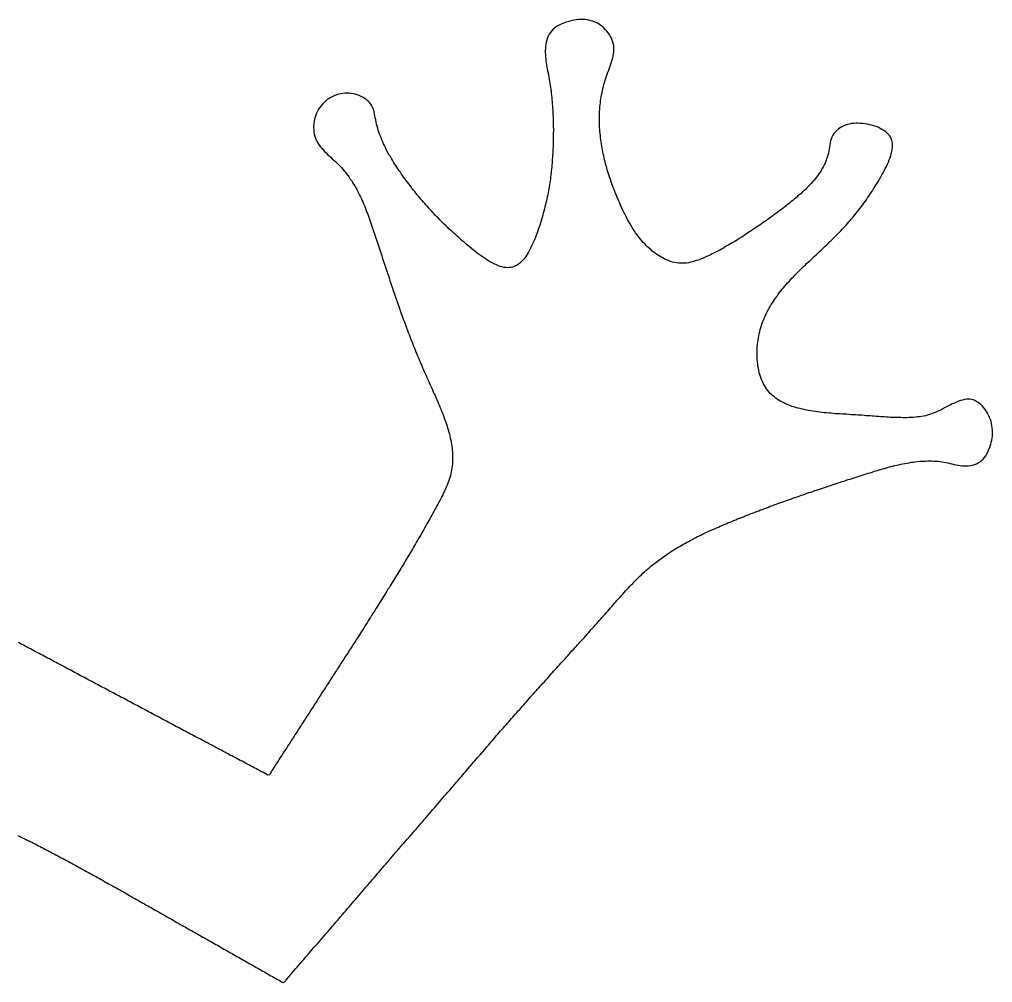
# Model space of a CAD drawing. Extents: x 63 to 788, y 423 to 1014.
# Drawn here: x 534.841 to 539.621, y 823.985 to 828.717 of the extents above; entities that cross this region are included whole.
import ezdxf

# ---------------------------------------------------------------- set-up
doc = ezdxf.new("R2010")
doc.units = 0
doc.header["$MEASUREMENT"] = 0
doc.layers.add('LAYER_1', color=7, linetype='CONTINUOUS')

msp = doc.modelspace()

# ---------------------------------------------------------------- linework, layer by layer
at = {"layer": 'LAYER_1', "color": 7}
msp.add_polyline3d([(534.833, 824.708, 0), (534.8417, 824.704, 0), (534.8503, 824.699, 0), (534.8589, 824.695, 0), (534.8675, 824.691, 0), (534.876, 824.687, 0), (534.8845, 824.683, 0), (534.8929, 824.678, 0), (534.9014, 824.674, 0), (534.9098, 824.67, 0), (534.9182, 824.666, 0), (534.9267, 824.661, 0), (534.9351, 824.657, 0), (534.9436, 824.653, 0), (534.9521, 824.648, 0), (534.9606, 824.644, 0), (534.9691, 824.639, 0), (534.9777, 824.635, 0), (534.9863, 824.63, 0), (534.9949, 824.626, 0), (535.0035, 824.621, 0), (535.0121, 824.617, 0), (535.0208, 824.612, 0), (535.0295, 824.608, 0), (535.0382, 824.603, 0), (535.047, 824.598, 0), (535.0557, 824.594, 0), (535.0645, 824.589, 0), (535.0733, 824.584, 0), (535.0821, 824.579, 0), (535.091, 824.575, 0), (535.0998, 824.57, 0), (535.1087, 824.565, 0), (535.1176, 824.56, 0), (535.1265, 824.555, 0), (535.1354, 824.55, 0), (535.1443, 824.545, 0), (535.1533, 824.54, 0), (535.1622, 824.536, 0), (535.1712, 824.531, 0), (535.1802, 824.526, 0), (535.1892, 824.521, 0), (535.1982, 824.516, 0), (535.2072, 824.511, 0), (535.2162, 824.506, 0), (535.2252, 824.501, 0), (535.2343, 824.496, 0), (535.2433, 824.491, 0), (535.2524, 824.486, 0), (535.2614, 824.48, 0), (535.2705, 824.475, 0), (535.2796, 824.47, 0), (535.2886, 824.465, 0), (535.2977, 824.46, 0), (535.3068, 824.455, 0), (535.3159, 824.45, 0), (535.325, 824.445, 0), (535.3341, 824.44, 0), (535.3432, 824.435, 0), (535.3522, 824.43, 0), (535.3604, 824.425, 0), (535.3683, 824.421, 0), (535.3763, 824.416, 0), (535.3842, 824.411, 0), (535.3922, 824.407, 0), (535.4002, 824.402, 0), (535.4081, 824.398, 0), (535.4161, 824.393, 0), (535.424, 824.389, 0), (535.432, 824.384, 0), (535.4399, 824.38, 0), (535.4479, 824.375, 0), (535.4559, 824.371, 0), (535.4638, 824.366, 0), (535.4718, 824.362, 0), (535.4797, 824.357, 0), (535.4877, 824.353, 0), (535.4956, 824.348, 0), (535.5036, 824.344, 0), (535.5116, 824.339, 0), (535.5195, 824.335, 0), (535.5275, 824.33, 0), (535.5354, 824.326, 0), (535.5434, 824.321, 0), (535.5513, 824.317, 0), (535.5593, 824.312, 0), (535.5673, 824.308, 0), (535.5752, 824.303, 0), (535.5832, 824.299, 0), (535.5911, 824.294, 0), (535.5991, 824.29, 0), (535.607, 824.285, 0), (535.615, 824.28, 0), (535.623, 824.276, 0), (535.6309, 824.271, 0), (535.6389, 824.267, 0), (535.6468, 824.262, 0), (535.6548, 824.258, 0), (535.6627, 824.253, 0), (535.6707, 824.249, 0), (535.6787, 824.244, 0), (535.6866, 824.24, 0), (535.6946, 824.235, 0), (535.7025, 824.231, 0), (535.7105, 824.226, 0), (535.7184, 824.222, 0), (535.7264, 824.217, 0), (535.7344, 824.213, 0), (535.7423, 824.208, 0), (535.7503, 824.204, 0), (535.7582, 824.199, 0), (535.7662, 824.195, 0), (535.7741, 824.19, 0), (535.7821, 824.186, 0), (535.7901, 824.181, 0), (535.798, 824.177, 0), (535.806, 824.172, 0), (535.8139, 824.168, 0), (535.8219, 824.163, 0), (535.8298, 824.159, 0), (535.8378, 824.154, 0), (535.8458, 824.149, 0), (535.8537, 824.145, 0), (535.8617, 824.14, 0), (535.8696, 824.136, 0), (535.8776, 824.131, 0), (535.8855, 824.127, 0), (535.8935, 824.122, 0), (535.9015, 824.118, 0), (535.9094, 824.113, 0), (535.9174, 824.109, 0), (535.9253, 824.104, 0), (535.9333, 824.1, 0), (535.9412, 824.095, 0), (535.9492, 824.091, 0), (535.9572, 824.086, 0), (535.9651, 824.082, 0), (535.9731, 824.077, 0), (535.981, 824.073, 0), (535.989, 824.068, 0), (535.9969, 824.064, 0), (536.0049, 824.059, 0), (536.0129, 824.055, 0), (536.0208, 824.05, 0), (536.0288, 824.046, 0), (536.0367, 824.041, 0), (536.0447, 824.037, 0), (536.0526, 824.032, 0), (536.0606, 824.028, 0), (536.0686, 824.023, 0), (536.0765, 824.018, 0), (536.0845, 824.014, 0), (536.0924, 824.009, 0), (536.1004, 824.005, 0), (536.1083, 824, 0), (536.1163, 823.996, 0), (536.1243, 823.991, 0), (536.1322, 823.987, 0), (536.1402, 823.985, 0), (536.1484, 823.994, 0), (536.1566, 824.004, 0), (536.1649, 824.013, 0), (536.1731, 824.023, 0), (536.1813, 824.033, 0), (536.1895, 824.042, 0), (536.1977, 824.052, 0), (536.206, 824.061, 0), (536.2142, 824.071, 0), (536.2224, 824.08, 0), (536.2306, 824.09, 0), (536.2388, 824.099, 0), (536.247, 824.109, 0), (536.2553, 824.118, 0), (536.2635, 824.128, 0), (536.2717, 824.138, 0), (536.2799, 824.147, 0), (536.2881, 824.157, 0), (536.2963, 824.166, 0), (536.3046, 824.176, 0), (536.3128, 824.185, 0), (536.321, 824.195, 0), (536.3292, 824.204, 0), (536.3374, 824.214, 0), (536.3457, 824.224, 0), (536.3539, 824.233, 0), (536.3621, 824.243, 0), (536.3703, 824.252, 0), (536.3785, 824.262, 0), (536.3867, 824.271, 0), (536.395, 824.281, 0), (536.4032, 824.29, 0), (536.4114, 824.3, 0), (536.4196, 824.309, 0), (536.4278, 824.319, 0), (536.436, 824.329, 0), (536.4443, 824.338, 0), (536.4525, 824.348, 0), (536.4607, 824.357, 0), (536.4689, 824.367, 0), (536.4771, 824.376, 0), (536.4854, 824.386, 0), (536.4936, 824.395, 0), (536.5018, 824.405, 0), (536.51, 824.415, 0), (536.5182, 824.424, 0), (536.5264, 824.434, 0), (536.5347, 824.443, 0), (536.5429, 824.453, 0), (536.5511, 824.462, 0), (536.5593, 824.472, 0), (536.5675, 824.481, 0), (536.5757, 824.491, 0), (536.584, 824.5, 0), (536.5922, 824.51, 0), (536.6004, 824.52, 0), (536.6086, 824.529, 0), (536.6168, 824.539, 0), (536.6251, 824.548, 0), (536.6333, 824.558, 0), (536.6415, 824.567, 0), (536.6497, 824.577, 0), (536.6579, 824.586, 0), (536.6661, 824.596, 0), (536.6744, 824.606, 0), (536.6826, 824.615, 0), (536.6908, 824.625, 0), (536.699, 824.634, 0), (536.7072, 824.644, 0), (536.7154, 824.653, 0), (536.7237, 824.663, 0), (536.7319, 824.672, 0), (536.7401, 824.682, 0), (536.7483, 824.691, 0), (536.7565, 824.701, 0), (536.7648, 824.711, 0), (536.773, 824.72, 0), (536.7812, 824.73, 0), (536.7894, 824.739, 0), (536.7976, 824.749, 0), (536.8058, 824.758, 0), (536.8141, 824.768, 0), (536.8223, 824.777, 0), (536.8305, 824.787, 0), (536.8387, 824.796, 0), (536.8469, 824.806, 0), (536.8551, 824.816, 0), (536.8634, 824.825, 0), (536.8716, 824.835, 0), (536.8798, 824.844, 0), (536.888, 824.854, 0), (536.8962, 824.863, 0), (536.9045, 824.873, 0), (536.9127, 824.882, 0), (536.9209, 824.892, 0), (536.9291, 824.902, 0), (536.9373, 824.911, 0), (536.9455, 824.921, 0), (536.953, 824.929, 0), (536.9596, 824.937, 0), (536.9662, 824.945, 0), (536.9728, 824.952, 0), (536.9794, 824.96, 0), (536.986, 824.968, 0), (536.9927, 824.975, 0), (536.9993, 824.983, 0), (537.0059, 824.991, 0), (537.0125, 824.998, 0), (537.0191, 825.006, 0), (537.0258, 825.014, 0), (537.0324, 825.021, 0), (537.039, 825.029, 0), (537.0456, 825.037, 0), (537.0522, 825.045, 0), (537.0589, 825.052, 0), (537.0655, 825.06, 0), (537.0721, 825.068, 0), (537.0787, 825.075, 0), (537.0854, 825.083, 0), (537.092, 825.091, 0), (537.0986, 825.098, 0), (537.1053, 825.106, 0), (537.1119, 825.114, 0), (537.1185, 825.121, 0), (537.1252, 825.129, 0), (537.1318, 825.137, 0), (537.1385, 825.144, 0), (537.1451, 825.152, 0), (537.1517, 825.16, 0), (537.1584, 825.167, 0), (537.165, 825.175, 0), (537.1717, 825.182, 0), (537.1783, 825.19, 0), (537.185, 825.198, 0), (537.1916, 825.205, 0), (537.1983, 825.213, 0), (537.205, 825.221, 0), (537.2116, 825.228, 0), (537.2183, 825.236, 0), (537.225, 825.244, 0), (537.2316, 825.251, 0), (537.2383, 825.259, 0), (537.245, 825.266, 0), (537.2517, 825.274, 0), (537.2583, 825.282, 0), (537.265, 825.289, 0), (537.2717, 825.297, 0), (537.2784, 825.305, 0), (537.2851, 825.312, 0), (537.2918, 825.32, 0), (537.2985, 825.327, 0), (537.3052, 825.335, 0), (537.3119, 825.343, 0), (537.3186, 825.35, 0), (537.3253, 825.358, 0), (537.332, 825.365, 0), (537.3387, 825.373, 0), (537.3455, 825.38, 0), (537.3522, 825.388, 0), (537.3589, 825.396, 0), (537.3657, 825.403, 0), (537.3724, 825.411, 0), (537.3791, 825.418, 0), (537.3859, 825.426, 0), (537.3926, 825.433, 0), (537.3994, 825.441, 0), (537.4061, 825.448, 0), (537.4129, 825.456, 0), (537.4197, 825.463, 0), (537.4264, 825.471, 0), (537.4332, 825.478, 0), (537.44, 825.486, 0), (537.4467, 825.493, 0), (537.4535, 825.501, 0), (537.4603, 825.508, 0), (537.4671, 825.516, 0), (537.4739, 825.524, 0), (537.4806, 825.531, 0), (537.4874, 825.539, 0), (537.4942, 825.546, 0), (537.501, 825.554, 0), (537.5078, 825.561, 0), (537.5146, 825.569, 0), (537.5214, 825.576, 0), (537.5282, 825.584, 0), (537.5349, 825.591, 0), (537.5417, 825.599, 0), (537.5485, 825.606, 0), (537.5553, 825.614, 0), (537.5621, 825.621, 0), (537.5689, 825.629, 0), (537.5757, 825.636, 0), (537.5825, 825.644, 0), (537.5892, 825.651, 0), (537.596, 825.659, 0), (537.6028, 825.666, 0), (537.6096, 825.674, 0), (537.6164, 825.681, 0), (537.6231, 825.689, 0), (537.6299, 825.696, 0), (537.6367, 825.704, 0), (537.6435, 825.712, 0), (537.6502, 825.719, 0), (537.657, 825.727, 0), (537.6638, 825.734, 0), (537.6705, 825.742, 0), (537.6773, 825.749, 0), (537.684, 825.757, 0), (537.6908, 825.765, 0), (537.6975, 825.772, 0), (537.7042, 825.78, 0), (537.711, 825.787, 0), (537.7177, 825.795, 0), (537.7244, 825.803, 0), (537.7311, 825.81, 0), (537.7379, 825.818, 0), (537.7446, 825.826, 0), (537.7513, 825.833, 0), (537.758, 825.841, 0), (537.7647, 825.849, 0), (537.7714, 825.856, 0), (537.7782, 825.864, 0), (537.7849, 825.872, 0), (537.7916, 825.879, 0), (537.7984, 825.887, 0), (537.8052, 825.894, 0), (537.812, 825.902, 0), (537.8189, 825.909, 0), (537.8258, 825.917, 0), (537.8327, 825.924, 0), (537.8396, 825.932, 0), (537.8466, 825.939, 0), (537.8536, 825.946, 0), (537.8606, 825.954, 0), (537.8677, 825.961, 0), (537.8749, 825.968, 0), (537.8821, 825.975, 0), (537.8894, 825.982, 0), (537.8967, 825.989, 0), (537.904, 825.996, 0), (537.9115, 826.003, 0), (537.919, 826.01, 0), (537.9265, 826.016, 0), (537.9342, 826.023, 0), (537.9419, 826.029, 0), (537.9497, 826.036, 0), (537.9575, 826.042, 0), (537.9655, 826.048, 0), (537.9735, 826.054, 0), (537.9815, 826.061, 0), (537.9896, 826.066, 0), (537.9978, 826.072, 0), (538.0061, 826.078, 0), (538.0144, 826.084, 0), (538.0228, 826.09, 0), (538.0312, 826.095, 0), (538.0397, 826.101, 0), (538.0482, 826.106, 0), (538.0568, 826.112, 0), (538.0654, 826.117, 0), (538.0741, 826.122, 0), (538.0829, 826.127, 0), (538.0916, 826.132, 0), (538.1005, 826.138, 0), (538.1093, 826.142, 0), (538.1182, 826.147, 0), (538.1272, 826.152, 0), (538.1362, 826.157, 0), (538.1452, 826.162, 0), (538.1543, 826.167, 0), (538.1634, 826.171, 0), (538.1725, 826.176, 0), (538.1817, 826.18, 0), (538.1909, 826.185, 0), (538.2001, 826.189, 0), (538.2093, 826.194, 0), (538.2186, 826.198, 0), (538.2279, 826.202, 0), (538.2372, 826.207, 0), (538.2465, 826.211, 0), (538.2559, 826.215, 0), (538.2652, 826.219, 0), (538.2746, 826.223, 0), (538.284, 826.227, 0), (538.2934, 826.231, 0), (538.3029, 826.235, 0), (538.3123, 826.239, 0), (538.3217, 826.243, 0), (538.3312, 826.247, 0), (538.3406, 826.251, 0), (538.3501, 826.255, 0), (538.3595, 826.259, 0), (538.369, 826.263, 0), (538.3784, 826.267, 0), (538.3879, 826.27, 0), (538.3973, 826.274, 0), (538.4068, 826.278, 0), (538.4162, 826.281, 0), (538.4256, 826.285, 0), (538.4351, 826.289, 0), (538.4445, 826.292, 0), (538.4539, 826.296, 0), (538.4634, 826.3, 0), (538.4728, 826.303, 0), (538.4822, 826.307, 0), (538.4917, 826.31, 0), (538.5011, 826.314, 0), (538.5105, 826.318, 0), (538.52, 826.321, 0), (538.5294, 826.325, 0), (538.5388, 826.328, 0), (538.5483, 826.332, 0), (538.5577, 826.335, 0), (538.5672, 826.338, 0), (538.5766, 826.342, 0), (538.5861, 826.345, 0), (538.5955, 826.349, 0), (538.605, 826.352, 0), (538.6145, 826.355, 0), (538.6239, 826.359, 0), (538.6334, 826.362, 0), (538.6429, 826.366, 0), (538.6524, 826.369, 0), (538.6619, 826.372, 0), (538.6714, 826.375, 0), (538.6809, 826.379, 0), (538.6904, 826.382, 0), (538.6999, 826.385, 0), (538.7094, 826.389, 0), (538.719, 826.392, 0), (538.7285, 826.395, 0), (538.738, 826.398, 0), (538.7476, 826.402, 0), (538.7572, 826.405, 0), (538.7668, 826.408, 0), (538.7764, 826.411, 0), (538.786, 826.414, 0), (538.7956, 826.418, 0), (538.8052, 826.421, 0), (538.8148, 826.424, 0), (538.8245, 826.427, 0), (538.8341, 826.43, 0), (538.8438, 826.434, 0), (538.8535, 826.437, 0), (538.8632, 826.44, 0), (538.8729, 826.443, 0), (538.8826, 826.446, 0), (538.8924, 826.449, 0), (538.9021, 826.453, 0), (538.9119, 826.456, 0), (538.9217, 826.459, 0), (538.9315, 826.462, 0), (538.9413, 826.465, 0), (538.9511, 826.468, 0), (538.961, 826.471, 0), (538.9708, 826.475, 0), (538.9807, 826.478, 0), (538.9906, 826.481, 0), (539.0005, 826.484, 0), (539.0105, 826.487, 0), (539.0204, 826.49, 0), (539.0304, 826.493, 0), (539.0403, 826.497, 0), (539.0503, 826.5, 0), (539.0603, 826.503, 0), (539.0704, 826.506, 0), (539.0804, 826.509, 0), (539.0904, 826.511, 0), (539.1005, 826.514, 0), (539.1105, 826.517, 0), (539.1206, 826.52, 0), (539.1307, 826.522, 0), (539.1407, 826.525, 0), (539.1508, 826.527, 0), (539.1609, 826.529, 0), (539.171, 826.532, 0), (539.1811, 826.534, 0), (539.1912, 826.536, 0), (539.2013, 826.537, 0), (539.2114, 826.539, 0), (539.2215, 826.541, 0), (539.2316, 826.542, 0), (539.2417, 826.543, 0), (539.2518, 826.545, 0), (539.2618, 826.546, 0), (539.2719, 826.546, 0), (539.282, 826.547, 0), (539.2921, 826.547, 0), (539.3021, 826.548, 0), (539.3122, 826.548, 0), (539.3222, 826.548, 0), (539.3323, 826.547, 0), (539.3423, 826.547, 0), (539.3523, 826.546, 0), (539.3623, 826.545, 0), (539.3723, 826.544, 0), (539.3823, 826.542, 0), (539.3922, 826.54, 0), (539.4022, 826.538, 0), (539.4121, 826.536, 0), (539.422, 826.534, 0), (539.432, 826.531, 0), (539.4419, 826.529, 0), (539.4518, 826.527, 0), (539.4618, 826.525, 0), (539.4719, 826.524, 0), (539.4819, 826.523, 0), (539.4921, 826.523, 0), (539.5023, 826.523, 0), (539.5125, 826.525, 0), (539.5226, 826.527, 0), (539.5325, 826.53, 0), (539.5421, 826.534, 0), (539.5513, 826.538, 0), (539.5599, 826.544, 0), (539.5678, 826.55, 0), (539.575, 826.557, 0), (539.5816, 826.565, 0), (539.5876, 826.573, 0), (539.593, 826.582, 0), (539.5979, 826.591, 0), (539.6022, 826.6, 0), (539.6062, 826.61, 0), (539.6096, 826.62, 0), (539.6127, 826.63, 0), (539.6153, 826.64, 0), (539.6175, 826.65, 0), (539.6191, 826.66, 0), (539.6203, 826.67, 0), (539.621, 826.68, 0), (539.6212, 826.691, 0), (539.6208, 826.701, 0), (539.6199, 826.711, 0), (539.6184, 826.721, 0), (539.6163, 826.732, 0), (539.6137, 826.742, 0), (539.6104, 826.752, 0), (539.6066, 826.762, 0), (539.6021, 826.772, 0), (539.597, 826.782, 0), (539.5913, 826.791, 0), (539.5852, 826.8, 0), (539.5785, 826.809, 0), (539.5714, 826.817, 0), (539.5638, 826.825, 0), (539.5559, 826.831, 0), (539.5476, 826.837, 0), (539.539, 826.842, 0), (539.5302, 826.846, 0), (539.5211, 826.849, 0), (539.5118, 826.851, 0), (539.5023, 826.852, 0), (539.4927, 826.851, 0), (539.483, 826.85, 0), (539.4731, 826.847, 0), (539.4633, 826.844, 0), (539.4533, 826.841, 0), (539.4434, 826.837, 0), (539.4336, 826.832, 0), (539.4237, 826.828, 0), (539.414, 826.823, 0), (539.4043, 826.818, 0), (539.3948, 826.813, 0), (539.3855, 826.808, 0), (539.3762, 826.803, 0), (539.367, 826.798, 0), (539.3579, 826.794, 0), (539.3488, 826.79, 0), (539.3396, 826.786, 0), (539.3304, 826.782, 0), (539.3211, 826.779, 0), (539.3118, 826.776, 0), (539.3022, 826.773, 0), (539.2926, 826.77, 0), (539.2828, 826.768, 0), (539.2729, 826.766, 0), (539.2629, 826.765, 0), (539.2528, 826.764, 0), (539.2427, 826.763, 0), (539.2325, 826.762, 0), (539.2222, 826.761, 0), (539.2119, 826.761, 0), (539.2016, 826.76, 0), (539.1913, 826.76, 0), (539.1811, 826.76, 0), (539.1708, 826.761, 0), (539.1605, 826.761, 0), (539.1504, 826.761, 0), (539.1402, 826.761, 0), (539.1301, 826.762, 0), (539.1201, 826.762, 0), (539.1101, 826.763, 0), (539.1001, 826.763, 0), (539.0902, 826.764, 0), (539.0803, 826.764, 0), (539.0703, 826.765, 0), (539.0604, 826.766, 0), (539.0504, 826.766, 0), (539.0405, 826.767, 0), (539.0305, 826.768, 0), (539.0204, 826.769, 0), (539.0104, 826.769, 0), (539.0003, 826.77, 0), (538.9901, 826.771, 0), (538.9798, 826.772, 0), (538.9695, 826.772, 0), (538.9591, 826.773, 0), (538.9486, 826.774, 0), (538.9381, 826.775, 0), (538.9274, 826.775, 0), (538.9166, 826.776, 0), (538.9057, 826.777, 0), (538.8948, 826.777, 0), (538.8838, 826.778, 0), (538.8727, 826.779, 0), (538.8616, 826.78, 0), (538.8505, 826.78, 0), (538.8393, 826.781, 0), (538.8281, 826.782, 0), (538.8169, 826.783, 0), (538.8057, 826.784, 0), (538.7945, 826.785, 0), (538.7834, 826.786, 0), (538.7723, 826.788, 0), (538.7612, 826.789, 0), (538.7502, 826.79, 0), (538.7393, 826.792, 0), (538.7284, 826.794, 0), (538.7176, 826.796, 0), (538.7069, 826.798, 0), (538.6964, 826.8, 0), (538.6859, 826.802, 0), (538.6756, 826.805, 0), (538.6654, 826.807, 0), (538.6553, 826.81, 0), (538.6454, 826.813, 0), (538.6357, 826.816, 0), (538.6262, 826.82, 0), (538.6168, 826.824, 0), (538.6077, 826.827, 0), (538.5987, 826.832, 0), (538.59, 826.836, 0), (538.5815, 826.84, 0), (538.5732, 826.845, 0), (538.5652, 826.85, 0), (538.5575, 826.856, 0), (538.55, 826.862, 0), (538.5428, 826.868, 0), (538.5359, 826.874, 0), (538.5293, 826.88, 0), (538.523, 826.887, 0), (538.517, 826.894, 0), (538.5114, 826.902, 0), (538.5061, 826.91, 0), (538.5011, 826.918, 0), (538.4965, 826.926, 0), (538.4922, 826.935, 0), (538.4882, 826.944, 0), (538.4846, 826.953, 0), (538.4812, 826.963, 0), (538.4782, 826.973, 0), (538.4754, 826.983, 0), (538.473, 826.993, 0), (538.4709, 827.003, 0), (538.4691, 827.013, 0), (538.4676, 827.024, 0), (538.4663, 827.034, 0), (538.4654, 827.045, 0), (538.4647, 827.056, 0), (538.4644, 827.066, 0), (538.4643, 827.077, 0), (538.4644, 827.088, 0), (538.4649, 827.099, 0), (538.4656, 827.11, 0), (538.4666, 827.121, 0), (538.4678, 827.131, 0), (538.4693, 827.142, 0), (538.471, 827.153, 0), (538.473, 827.163, 0), (538.4753, 827.173, 0), (538.4777, 827.184, 0), (538.4804, 827.194, 0), (538.4834, 827.204, 0), (538.4865, 827.214, 0), (538.4899, 827.224, 0), (538.4935, 827.233, 0), (538.4973, 827.243, 0), (538.5013, 827.252, 0), (538.5055, 827.262, 0), (538.5099, 827.271, 0), (538.5144, 827.28, 0), (538.5192, 827.289, 0), (538.5241, 827.298, 0), (538.5292, 827.307, 0), (538.5344, 827.316, 0), (538.5398, 827.324, 0), (538.5454, 827.333, 0), (538.5511, 827.342, 0), (538.5569, 827.35, 0), (538.5629, 827.358, 0), (538.569, 827.367, 0), (538.5752, 827.375, 0), (538.5815, 827.383, 0), (538.588, 827.391, 0), (538.5946, 827.399, 0), (538.6012, 827.407, 0), (538.608, 827.415, 0), (538.6148, 827.423, 0), (538.6218, 827.43, 0), (538.6288, 827.438, 0), (538.6359, 827.446, 0), (538.643, 827.453, 0), (538.6503, 827.461, 0), (538.6575, 827.468, 0), (538.6649, 827.476, 0), (538.6722, 827.483, 0), (538.6796, 827.49, 0), (538.6871, 827.498, 0), (538.6946, 827.505, 0), (538.7021, 827.512, 0), (538.7096, 827.519, 0), (538.7171, 827.526, 0), (538.7247, 827.533, 0), (538.7322, 827.54, 0), (538.7398, 827.547, 0), (538.7473, 827.554, 0), (538.7548, 827.561, 0), (538.7623, 827.568, 0), (538.7698, 827.575, 0), (538.7772, 827.582, 0), (538.7846, 827.589, 0), (538.792, 827.596, 0), (538.7993, 827.603, 0), (538.8065, 827.61, 0), (538.8137, 827.617, 0), (538.8209, 827.624, 0), (538.8279, 827.631, 0), (538.835, 827.637, 0), (538.8419, 827.644, 0), (538.8488, 827.651, 0), (538.8557, 827.658, 0), (538.8625, 827.665, 0), (538.8692, 827.672, 0), (538.8759, 827.679, 0), (538.8826, 827.686, 0), (538.8892, 827.693, 0), (538.8957, 827.7, 0), (538.9022, 827.707, 0), (538.9087, 827.715, 0), (538.9151, 827.722, 0), (538.9215, 827.729, 0), (538.9278, 827.737, 0), (538.9342, 827.744, 0), (538.9404, 827.751, 0), (538.9467, 827.759, 0), (538.9529, 827.767, 0), (538.959, 827.775, 0), (538.9652, 827.782, 0), (538.9713, 827.79, 0), (538.9774, 827.798, 0), (538.9834, 827.806, 0), (538.9895, 827.815, 0), (538.9955, 827.823, 0), (539.0014, 827.831, 0), (539.0074, 827.84, 0), (539.0133, 827.849, 0), (539.0193, 827.857, 0), (539.0252, 827.866, 0), (539.0311, 827.875, 0), (539.037, 827.885, 0), (539.0428, 827.894, 0), (539.0487, 827.903, 0), (539.0545, 827.913, 0), (539.0604, 827.923, 0), (539.0662, 827.933, 0), (539.072, 827.943, 0), (539.0778, 827.953, 0), (539.0835, 827.964, 0), (539.0892, 827.974, 0), (539.0946, 827.985, 0), (539.0999, 827.995, 0), (539.1048, 828.006, 0), (539.1095, 828.016, 0), (539.1138, 828.027, 0), (539.1177, 828.037, 0), (539.1211, 828.048, 0), (539.1241, 828.058, 0), (539.1264, 828.068, 0), (539.1282, 828.078, 0), (539.1293, 828.088, 0), (539.1297, 828.097, 0), (539.1294, 828.106, 0), (539.1282, 828.115, 0), (539.1262, 828.124, 0), (539.1233, 828.132, 0), (539.1195, 828.14, 0), (539.1147, 828.147, 0), (539.1089, 828.154, 0), (539.1023, 828.16, 0), (539.095, 828.167, 0), (539.0869, 828.172, 0), (539.0782, 828.177, 0), (539.0689, 828.182, 0), (539.0591, 828.187, 0), (539.0489, 828.191, 0), (539.0384, 828.194, 0), (539.0275, 828.197, 0), (539.0165, 828.2, 0), (539.0053, 828.202, 0), (538.9941, 828.204, 0), (538.9828, 828.205, 0), (538.9717, 828.206, 0), (538.9607, 828.207, 0), (538.9499, 828.207, 0), (538.9393, 828.206, 0), (538.929, 828.205, 0), (538.919, 828.203, 0), (538.9092, 828.201, 0), (538.8996, 828.198, 0), (538.8903, 828.194, 0), (538.8812, 828.19, 0), (538.8724, 828.185, 0), (538.8639, 828.179, 0), (538.856, 828.172, 0), (538.8487, 828.164, 0), (538.8421, 828.157, 0), (538.8365, 828.148, 0), (538.8318, 828.139, 0), (538.8282, 828.13, 0), (538.8254, 828.12, 0), (538.8232, 828.11, 0), (538.8215, 828.1, 0), (538.82, 828.09, 0), (538.8185, 828.08, 0), (538.8168, 828.07, 0), (538.8148, 828.06, 0), (538.8123, 828.05, 0), (538.8095, 828.04, 0), (538.8062, 828.03, 0), (538.8026, 828.021, 0), (538.7986, 828.011, 0), (538.7943, 828.002, 0), (538.7896, 827.993, 0), (538.7847, 827.984, 0), (538.7795, 827.975, 0), (538.7741, 827.967, 0), (538.7685, 827.958, 0), (538.7626, 827.95, 0), (538.7565, 827.942, 0), (538.7502, 827.934, 0), (538.7438, 827.926, 0), (538.7372, 827.919, 0), (538.7304, 827.911, 0), (538.7235, 827.904, 0), (538.7164, 827.896, 0), (538.7092, 827.889, 0), (538.7019, 827.882, 0), (538.6944, 827.875, 0), (538.6869, 827.868, 0), (538.6793, 827.861, 0), (538.6716, 827.855, 0), (538.6639, 827.848, 0), (538.6561, 827.841, 0), (538.6483, 827.835, 0), (538.6404, 827.828, 0), (538.6325, 827.822, 0), (538.6245, 827.815, 0), (538.6166, 827.809, 0), (538.6086, 827.803, 0), (538.6005, 827.797, 0), (538.5925, 827.79, 0), (538.5844, 827.784, 0), (538.5763, 827.778, 0), (538.5682, 827.772, 0), (538.56, 827.766, 0), (538.5519, 827.76, 0), (538.5437, 827.754, 0), (538.5355, 827.748, 0), (538.5273, 827.742, 0), (538.519, 827.736, 0), (538.5108, 827.73, 0), (538.5025, 827.725, 0), (538.4942, 827.719, 0), (538.486, 827.713, 0), (538.4777, 827.707, 0), (538.4694, 827.702, 0), (538.4611, 827.696, 0), (538.4527, 827.69, 0), (538.4444, 827.685, 0), (538.4361, 827.679, 0), (538.4277, 827.673, 0), (538.4194, 827.668, 0), (538.411, 827.662, 0), (538.4026, 827.657, 0), (538.3942, 827.651, 0), (538.3857, 827.646, 0), (538.3772, 827.641, 0), (538.3687, 827.635, 0), (538.3601, 827.63, 0), (538.3515, 827.625, 0), (538.3429, 827.62, 0), (538.3342, 827.614, 0), (538.3255, 827.609, 0), (538.3167, 827.604, 0), (538.3079, 827.599, 0), (538.299, 827.594, 0), (538.29, 827.589, 0), (538.281, 827.584, 0), (538.272, 827.579, 0), (538.2629, 827.575, 0), (538.2537, 827.57, 0), (538.2444, 827.565, 0), (538.2351, 827.561, 0), (538.2256, 827.556, 0), (538.2162, 827.552, 0), (538.2066, 827.547, 0), (538.197, 827.543, 0), (538.1873, 827.539, 0), (538.1776, 827.535, 0), (538.1678, 827.532, 0), (538.158, 827.529, 0), (538.1481, 827.526, 0), (538.1383, 827.524, 0), (538.1284, 827.522, 0), (538.1184, 827.52, 0), (538.1085, 827.519, 0), (538.0986, 827.519, 0), (538.0886, 827.519, 0), (538.0787, 827.519, 0), (538.0688, 827.521, 0), (538.059, 827.523, 0), (538.0491, 827.525, 0), (538.0394, 827.528, 0), (538.0298, 827.532, 0), (538.0202, 827.536, 0), (538.0108, 827.54, 0), (538.0015, 827.545, 0), (537.9924, 827.55, 0), (537.9835, 827.555, 0), (537.9748, 827.561, 0), (537.9663, 827.567, 0), (537.958, 827.573, 0), (537.9499, 827.579, 0), (537.9421, 827.586, 0), (537.9344, 827.593, 0), (537.927, 827.599, 0), (537.9197, 827.607, 0), (537.9126, 827.614, 0), (537.9058, 827.621, 0), (537.899, 827.629, 0), (537.8925, 827.637, 0), (537.8862, 827.645, 0), (537.88, 827.653, 0), (537.8739, 827.661, 0), (537.868, 827.669, 0), (537.8623, 827.678, 0), (537.8567, 827.686, 0), (537.8512, 827.695, 0), (537.8458, 827.704, 0), (537.8406, 827.713, 0), (537.8355, 827.722, 0), (537.8305, 827.731, 0), (537.8256, 827.74, 0), (537.8209, 827.749, 0), (537.8162, 827.758, 0), (537.8116, 827.767, 0), (537.8071, 827.777, 0), (537.8027, 827.786, 0), (537.7983, 827.796, 0), (537.794, 827.805, 0), (537.7898, 827.815, 0), (537.7856, 827.824, 0), (537.7815, 827.834, 0), (537.7775, 827.843, 0), (537.7735, 827.853, 0), (537.7696, 827.862, 0), (537.7658, 827.872, 0), (537.7621, 827.881, 0), (537.7584, 827.891, 0), (537.7548, 827.901, 0), (537.7513, 827.91, 0), (537.7478, 827.92, 0), (537.7445, 827.93, 0), (537.7412, 827.939, 0), (537.738, 827.949, 0), (537.7349, 827.959, 0), (537.7318, 827.968, 0), (537.7289, 827.978, 0), (537.7261, 827.988, 0), (537.7233, 827.998, 0), (537.7207, 828.008, 0), (537.7181, 828.017, 0), (537.7157, 828.027, 0), (537.7133, 828.037, 0), (537.7111, 828.047, 0), (537.7089, 828.057, 0), (537.7069, 828.067, 0), (537.705, 828.076, 0), (537.7032, 828.086, 0), (537.7015, 828.096, 0), (537.6999, 828.106, 0), (537.6984, 828.116, 0), (537.697, 828.126, 0), (537.6958, 828.136, 0), (537.6947, 828.146, 0), (537.6937, 828.156, 0), (537.6928, 828.166, 0), (537.6921, 828.176, 0), (537.6914, 828.186, 0), (537.691, 828.196, 0), (537.6906, 828.206, 0), (537.6904, 828.216, 0), (537.6903, 828.226, 0), (537.6904, 828.236, 0), (537.6906, 828.246, 0), (537.6909, 828.256, 0), (537.6914, 828.267, 0), (537.6921, 828.277, 0), (537.6929, 828.287, 0), (537.6939, 828.297, 0), (537.695, 828.307, 0), (537.6962, 828.317, 0), (537.6977, 828.327, 0), (537.6993, 828.337, 0), (537.701, 828.347, 0), (537.703, 828.357, 0), (537.7051, 828.367, 0), (537.7074, 828.378, 0), (537.7098, 828.388, 0), (537.7124, 828.398, 0), (537.7153, 828.408, 0), (537.7182, 828.418, 0), (537.7214, 828.428, 0), (537.7248, 828.438, 0), (537.7283, 828.448, 0), (537.732, 828.458, 0), (537.7357, 828.468, 0), (537.7394, 828.478, 0), (537.743, 828.488, 0), (537.7465, 828.498, 0), (537.7497, 828.508, 0), (537.7527, 828.518, 0), (537.7553, 828.528, 0), (537.7576, 828.538, 0), (537.7593, 828.548, 0), (537.7606, 828.557, 0), (537.7612, 828.567, 0), (537.7611, 828.577, 0), (537.7603, 828.587, 0), (537.7588, 828.596, 0), (537.7563, 828.606, 0), (537.7531, 828.616, 0), (537.7491, 828.625, 0), (537.7444, 828.634, 0), (537.739, 828.643, 0), (537.7329, 828.652, 0), (537.7263, 828.66, 0), (537.7192, 828.668, 0), (537.7116, 828.676, 0), (537.7035, 828.683, 0), (537.695, 828.689, 0), (537.6862, 828.695, 0), (537.6771, 828.7, 0), (537.6678, 828.704, 0), (537.6582, 828.708, 0), (537.6484, 828.711, 0), (537.6384, 828.714, 0), (537.6283, 828.715, 0), (537.6181, 828.716, 0), (537.6078, 828.717, 0), (537.5974, 828.717, 0), (537.587, 828.716, 0), (537.5766, 828.715, 0), (537.5661, 828.714, 0), (537.5558, 828.712, 0), (537.5454, 828.709, 0), (537.5352, 828.706, 0), (537.5251, 828.703, 0), (537.5151, 828.699, 0), (537.5053, 828.695, 0), (537.4958, 828.69, 0), (537.4866, 828.685, 0), (537.4778, 828.68, 0), (537.4695, 828.674, 0), (537.4618, 828.667, 0), (537.4548, 828.66, 0), (537.4486, 828.652, 0), (537.4431, 828.644, 0), (537.4385, 828.635, 0), (537.4346, 828.626, 0), (537.4315, 828.616, 0), (537.4289, 828.606, 0), (537.427, 828.596, 0), (537.4257, 828.585, 0), (537.4248, 828.575, 0), (537.4244, 828.565, 0), (537.4243, 828.554, 0), (537.4247, 828.544, 0), (537.4253, 828.534, 0), (537.4263, 828.524, 0), (537.4275, 828.514, 0), (537.4289, 828.504, 0), (537.4305, 828.494, 0), (537.4322, 828.484, 0), (537.434, 828.474, 0), (537.4359, 828.464, 0), (537.4379, 828.454, 0), (537.4398, 828.444, 0), (537.4417, 828.434, 0), (537.4435, 828.424, 0), (537.4452, 828.414, 0), (537.4468, 828.404, 0), (537.4483, 828.394, 0), (537.4498, 828.384, 0), (537.4512, 828.374, 0), (537.4525, 828.363, 0), (537.4537, 828.353, 0), (537.4549, 828.343, 0), (537.456, 828.333, 0), (537.457, 828.323, 0), (537.4579, 828.313, 0), (537.4587, 828.302, 0), (537.4595, 828.292, 0), (537.4603, 828.282, 0), (537.4609, 828.272, 0), (537.4615, 828.261, 0), (537.462, 828.251, 0), (537.4625, 828.241, 0), (537.4628, 828.231, 0), (537.4632, 828.221, 0), (537.4634, 828.21, 0), (537.4636, 828.2, 0), (537.4638, 828.19, 0), (537.4639, 828.18, 0), (537.4639, 828.17, 0), (537.4638, 828.159, 0), (537.4638, 828.149, 0), (537.4636, 828.139, 0), (537.4634, 828.129, 0), (537.4632, 828.119, 0), (537.4629, 828.109, 0), (537.4626, 828.099, 0), (537.4622, 828.089, 0), (537.4617, 828.079, 0), (537.4613, 828.069, 0), (537.4607, 828.059, 0), (537.4602, 828.05, 0), (537.4596, 828.04, 0), (537.4589, 828.03, 0), (537.4582, 828.02, 0), (537.4574, 828.011, 0), (537.4566, 828.001, 0), (537.4557, 827.991, 0), (537.4548, 827.982, 0), (537.4538, 827.972, 0), (537.4527, 827.962, 0), (537.4516, 827.953, 0), (537.4504, 827.943, 0), (537.4491, 827.933, 0), (537.4478, 827.924, 0), (537.4464, 827.914, 0), (537.4449, 827.904, 0), (537.4433, 827.895, 0), (537.4417, 827.885, 0), (537.4399, 827.875, 0), (537.4381, 827.865, 0), (537.4362, 827.856, 0), (537.4342, 827.846, 0), (537.4321, 827.836, 0), (537.4299, 827.826, 0), (537.4276, 827.816, 0), (537.4252, 827.806, 0), (537.4227, 827.796, 0), (537.4201, 827.786, 0), (537.4174, 827.775, 0), (537.4146, 827.765, 0), (537.4117, 827.755, 0), (537.4086, 827.744, 0), (537.4055, 827.734, 0), (537.4022, 827.723, 0), (537.3988, 827.712, 0), (537.3952, 827.701, 0), (537.3916, 827.69, 0), (537.3878, 827.679, 0), (537.3839, 827.668, 0), (537.3798, 827.657, 0), (537.3756, 827.646, 0), (537.3713, 827.635, 0), (537.3668, 827.625, 0), (537.3622, 827.614, 0), (537.3573, 827.604, 0), (537.3524, 827.593, 0), (537.3472, 827.584, 0), (537.3419, 827.574, 0), (537.3364, 827.565, 0), (537.3307, 827.556, 0), (537.3249, 827.548, 0), (537.3188, 827.54, 0), (537.3125, 827.533, 0), (537.3061, 827.526, 0), (537.2994, 827.52, 0), (537.2926, 827.514, 0), (537.2855, 827.51, 0), (537.2782, 827.506, 0), (537.2706, 827.502, 0), (537.2629, 827.5, 0), (537.2549, 827.498, 0), (537.2468, 827.498, 0), (537.2384, 827.497, 0), (537.2298, 827.498, 0), (537.2211, 827.499, 0), (537.2123, 827.501, 0), (537.2033, 827.504, 0), (537.1942, 827.507, 0), (537.185, 827.511, 0), (537.1757, 827.515, 0), (537.1663, 827.519, 0), (537.1568, 827.525, 0), (537.1473, 827.53, 0), (537.1378, 827.536, 0), (537.1282, 827.542, 0), (537.1187, 827.549, 0), (537.1091, 827.555, 0), (537.0995, 827.562, 0), (537.09, 827.569, 0), (537.0805, 827.577, 0), (537.0711, 827.584, 0), (537.0618, 827.592, 0), (537.0525, 827.6, 0), (537.0434, 827.607, 0), (537.0344, 827.615, 0), (537.0255, 827.623, 0), (537.0167, 827.63, 0), (537.0081, 827.638, 0), (536.9995, 827.645, 0), (536.9912, 827.653, 0), (536.9829, 827.66, 0), (536.9748, 827.667, 0), (536.9667, 827.675, 0), (536.9588, 827.682, 0), (536.951, 827.689, 0), (536.9433, 827.697, 0), (536.9357, 827.704, 0), (536.9282, 827.711, 0), (536.9208, 827.718, 0), (536.9136, 827.726, 0), (536.9063, 827.733, 0), (536.8992, 827.74, 0), (536.8922, 827.747, 0), (536.8853, 827.754, 0), (536.8784, 827.762, 0), (536.8716, 827.769, 0), (536.8649, 827.776, 0), (536.8583, 827.783, 0), (536.8517, 827.79, 0), (536.8452, 827.798, 0), (536.8387, 827.805, 0), (536.8323, 827.812, 0), (536.826, 827.819, 0), (536.8197, 827.827, 0), (536.8135, 827.834, 0), (536.8073, 827.841, 0), (536.8012, 827.849, 0), (536.7951, 827.856, 0), (536.789, 827.864, 0), (536.783, 827.871, 0), (536.777, 827.879, 0), (536.7711, 827.886, 0), (536.7651, 827.894, 0), (536.7592, 827.902, 0), (536.7533, 827.91, 0), (536.7475, 827.917, 0), (536.7416, 827.925, 0), (536.7358, 827.933, 0), (536.7299, 827.941, 0), (536.7241, 827.949, 0), (536.7183, 827.957, 0), (536.7126, 827.966, 0), (536.7068, 827.974, 0), (536.7011, 827.982, 0), (536.6955, 827.991, 0), (536.6899, 827.999, 0), (536.6844, 828.008, 0), (536.679, 828.016, 0), (536.6736, 828.025, 0), (536.6684, 828.034, 0), (536.6632, 828.043, 0), (536.6581, 828.051, 0), (536.6531, 828.06, 0), (536.6482, 828.069, 0), (536.6435, 828.078, 0), (536.6389, 828.088, 0), (536.6344, 828.097, 0), (536.63, 828.106, 0), (536.6258, 828.116, 0), (536.6218, 828.125, 0), (536.6179, 828.135, 0), (536.6142, 828.144, 0), (536.6106, 828.154, 0), (536.6073, 828.164, 0), (536.6041, 828.173, 0), (536.6011, 828.183, 0), (536.5983, 828.193, 0), (536.5958, 828.203, 0), (536.5934, 828.213, 0), (536.5913, 828.224, 0), (536.5893, 828.234, 0), (536.5875, 828.244, 0), (536.5855, 828.254, 0), (536.5833, 828.264, 0), (536.5805, 828.274, 0), (536.5771, 828.283, 0), (536.5728, 828.292, 0), (536.5676, 828.301, 0), (536.5613, 828.309, 0), (536.5542, 828.316, 0), (536.5463, 828.322, 0), (536.5379, 828.329, 0), (536.529, 828.334, 0), (536.5197, 828.339, 0), (536.5103, 828.343, 0), (536.5006, 828.347, 0), (536.4908, 828.35, 0), (536.4808, 828.352, 0), (536.4708, 828.354, 0), (536.4607, 828.355, 0), (536.4505, 828.355, 0), (536.4403, 828.355, 0), (536.4301, 828.354, 0), (536.4199, 828.352, 0), (536.4099, 828.35, 0), (536.3999, 828.347, 0), (536.3902, 828.343, 0), (536.3806, 828.339, 0), (536.3713, 828.334, 0), (536.3623, 828.329, 0), (536.3536, 828.323, 0), (536.3453, 828.316, 0), (536.3374, 828.309, 0), (536.33, 828.301, 0), (536.323, 828.293, 0), (536.3166, 828.285, 0), (536.3108, 828.276, 0), (536.3056, 828.267, 0), (536.301, 828.257, 0), (536.297, 828.247, 0), (536.2936, 828.237, 0), (536.2909, 828.227, 0), (536.2887, 828.216, 0), (536.2872, 828.206, 0), (536.2864, 828.195, 0), (536.2862, 828.184, 0), (536.2866, 828.174, 0), (536.2877, 828.164, 0), (536.2894, 828.154, 0), (536.2919, 828.144, 0), (536.2949, 828.134, 0), (536.2987, 828.125, 0), (536.3031, 828.116, 0), (536.308, 828.108, 0), (536.3135, 828.099, 0), (536.3195, 828.091, 0), (536.326, 828.084, 0), (536.3327, 828.076, 0), (536.3398, 828.069, 0), (536.3472, 828.062, 0), (536.3547, 828.054, 0), (536.3624, 828.047, 0), (536.3702, 828.04, 0), (536.378, 828.033, 0), (536.3857, 828.026, 0), (536.3934, 828.019, 0), (536.401, 828.012, 0), (536.4084, 828.005, 0), (536.4156, 827.997, 0), (536.4225, 827.99, 0), (536.4293, 827.982, 0), (536.4359, 827.974, 0), (536.4424, 827.966, 0), (536.4486, 827.958, 0), (536.4547, 827.95, 0), (536.4607, 827.942, 0), (536.4664, 827.933, 0), (536.472, 827.925, 0), (536.4775, 827.916, 0), (536.4828, 827.908, 0), (536.488, 827.899, 0), (536.4931, 827.89, 0), (536.498, 827.881, 0), (536.5028, 827.872, 0), (536.5074, 827.863, 0), (536.512, 827.854, 0), (536.5164, 827.845, 0), (536.5208, 827.835, 0), (536.525, 827.826, 0), (536.5291, 827.817, 0), (536.5332, 827.807, 0), (536.5371, 827.798, 0), (536.541, 827.788, 0), (536.5448, 827.779, 0), (536.5485, 827.769, 0), (536.5522, 827.76, 0), (536.5557, 827.75, 0), (536.5593, 827.74, 0), (536.5627, 827.731, 0), (536.5662, 827.721, 0), (536.5695, 827.711, 0), (536.5729, 827.702, 0), (536.5762, 827.692, 0), (536.5794, 827.682, 0), (536.5827, 827.672, 0), (536.5859, 827.663, 0), (536.5891, 827.653, 0), (536.5923, 827.643, 0), (536.5955, 827.634, 0), (536.5986, 827.624, 0), (536.6018, 827.614, 0), (536.605, 827.605, 0), (536.6081, 827.595, 0), (536.6113, 827.585, 0), (536.6144, 827.576, 0), (536.6175, 827.566, 0), (536.6207, 827.557, 0), (536.6238, 827.547, 0), (536.6269, 827.538, 0), (536.6301, 827.528, 0), (536.6332, 827.519, 0), (536.6363, 827.509, 0), (536.6394, 827.5, 0), (536.6426, 827.49, 0), (536.6457, 827.481, 0), (536.6488, 827.471, 0), (536.652, 827.462, 0), (536.6551, 827.452, 0), (536.6583, 827.443, 0), (536.6614, 827.433, 0), (536.6646, 827.424, 0), (536.6678, 827.414, 0), (536.6709, 827.405, 0), (536.6741, 827.396, 0), (536.6773, 827.386, 0), (536.6805, 827.377, 0), (536.6837, 827.367, 0), (536.687, 827.358, 0), (536.6902, 827.348, 0), (536.6935, 827.339, 0), (536.6967, 827.33, 0), (536.7, 827.32, 0), (536.7033, 827.311, 0), (536.7066, 827.301, 0), (536.71, 827.292, 0), (536.7133, 827.282, 0), (536.7167, 827.273, 0), (536.7201, 827.264, 0), (536.7235, 827.254, 0), (536.7269, 827.245, 0), (536.7304, 827.235, 0), (536.7338, 827.226, 0), (536.7373, 827.216, 0), (536.7408, 827.207, 0), (536.7444, 827.197, 0), (536.748, 827.188, 0), (536.7515, 827.179, 0), (536.7552, 827.169, 0), (536.7588, 827.16, 0), (536.7625, 827.15, 0), (536.7662, 827.141, 0), (536.7699, 827.131, 0), (536.7737, 827.121, 0), (536.7775, 827.112, 0), (536.7813, 827.102, 0), (536.7852, 827.093, 0), (536.789, 827.083, 0), (536.793, 827.074, 0), (536.7969, 827.064, 0), (536.8009, 827.054, 0), (536.8049, 827.045, 0), (536.809, 827.035, 0), (536.8131, 827.025, 0), (536.8173, 827.016, 0), (536.8214, 827.006, 0), (536.8256, 826.996, 0), (536.8299, 826.987, 0), (536.8342, 826.977, 0), (536.8386, 826.967, 0), (536.8429, 826.957, 0), (536.8473, 826.948, 0), (536.8518, 826.938, 0), (536.8562, 826.928, 0), (536.8607, 826.918, 0), (536.8652, 826.908, 0), (536.8697, 826.898, 0), (536.8741, 826.888, 0), (536.8786, 826.878, 0), (536.883, 826.869, 0), (536.8874, 826.859, 0), (536.8918, 826.849, 0), (536.8961, 826.839, 0), (536.9003, 826.829, 0), (536.9045, 826.819, 0), (536.9087, 826.809, 0), (536.9127, 826.799, 0), (536.9167, 826.789, 0), (536.9206, 826.779, 0), (536.9244, 826.769, 0), (536.9281, 826.759, 0), (536.9316, 826.749, 0), (536.9351, 826.739, 0), (536.9384, 826.729, 0), (536.9416, 826.719, 0), (536.9447, 826.71, 0), (536.9476, 826.7, 0), (536.9504, 826.69, 0), (536.953, 826.68, 0), (536.9554, 826.67, 0), (536.9577, 826.66, 0), (536.9598, 826.65, 0), (536.9617, 826.64, 0), (536.9634, 826.63, 0), (536.9649, 826.621, 0), (536.9662, 826.611, 0), (536.9672, 826.601, 0), (536.9681, 826.591, 0), (536.9687, 826.581, 0), (536.9691, 826.572, 0), (536.9692, 826.562, 0), (536.9691, 826.552, 0), (536.9687, 826.542, 0), (536.968, 826.533, 0), (536.9671, 826.523, 0), (536.9659, 826.514, 0), (536.9644, 826.504, 0), (536.9626, 826.494, 0), (536.9605, 826.485, 0), (536.958, 826.475, 0), (536.9553, 826.466, 0), (536.9523, 826.456, 0), (536.949, 826.447, 0), (536.9455, 826.438, 0), (536.9418, 826.428, 0), (536.9378, 826.419, 0), (536.9337, 826.41, 0), (536.9294, 826.4, 0), (536.925, 826.391, 0), (536.9204, 826.382, 0), (536.9157, 826.373, 0), (536.911, 826.364, 0), (536.9062, 826.354, 0), (536.9013, 826.345, 0), (536.8964, 826.336, 0), (536.8915, 826.327, 0), (536.8866, 826.318, 0), (536.8817, 826.309, 0), (536.8768, 826.3, 0), (536.8719, 826.291, 0), (536.867, 826.282, 0), (536.8621, 826.273, 0), (536.8571, 826.264, 0), (536.8522, 826.255, 0), (536.8472, 826.247, 0), (536.8423, 826.238, 0), (536.8373, 826.229, 0), (536.8323, 826.22, 0), (536.8273, 826.211, 0), (536.8223, 826.202, 0), (536.8173, 826.194, 0), (536.8123, 826.185, 0), (536.8073, 826.176, 0), (536.8023, 826.167, 0), (536.7972, 826.159, 0), (536.7922, 826.15, 0), (536.7871, 826.141, 0), (536.782, 826.132, 0), (536.7769, 826.124, 0), (536.7718, 826.115, 0), (536.7667, 826.106, 0), (536.7616, 826.098, 0), (536.7565, 826.089, 0), (536.7513, 826.08, 0), (536.7462, 826.072, 0), (536.741, 826.063, 0), (536.7358, 826.055, 0), (536.7307, 826.046, 0), (536.7255, 826.037, 0), (536.7202, 826.029, 0), (536.715, 826.02, 0), (536.7098, 826.011, 0), (536.7045, 826.003, 0), (536.6993, 825.994, 0), (536.694, 825.985, 0), (536.6887, 825.977, 0), (536.6835, 825.968, 0), (536.6782, 825.96, 0), (536.6729, 825.951, 0), (536.6675, 825.942, 0), (536.6622, 825.934, 0), (536.6569, 825.925, 0), (536.6516, 825.917, 0), (536.6462, 825.908, 0), (536.6409, 825.899, 0), (536.6355, 825.891, 0), (536.6301, 825.882, 0), (536.6248, 825.873, 0), (536.6194, 825.865, 0), (536.614, 825.856, 0), (536.6086, 825.848, 0), (536.6032, 825.839, 0), (536.5978, 825.831, 0), (536.5924, 825.822, 0), (536.587, 825.813, 0), (536.5816, 825.805, 0), (536.5762, 825.796, 0), (536.5708, 825.788, 0), (536.5653, 825.779, 0), (536.5599, 825.77, 0), (536.5545, 825.762, 0), (536.5491, 825.753, 0), (536.5436, 825.745, 0), (536.5382, 825.736, 0), (536.5328, 825.727, 0), (536.5273, 825.719, 0), (536.5219, 825.71, 0), (536.5164, 825.702, 0), (536.5112, 825.693, 0), (536.5067, 825.686, 0), (536.5021, 825.679, 0), (536.4976, 825.672, 0), (536.4931, 825.665, 0), (536.4886, 825.658, 0), (536.4841, 825.651, 0), (536.4795, 825.644, 0), (536.475, 825.637, 0), (536.4705, 825.63, 0), (536.466, 825.623, 0), (536.4614, 825.616, 0), (536.4569, 825.609, 0), (536.4524, 825.602, 0), (536.4479, 825.595, 0), (536.4434, 825.588, 0), (536.4388, 825.581, 0), (536.4343, 825.574, 0), (536.4298, 825.567, 0), (536.4253, 825.56, 0), (536.4208, 825.553, 0), (536.4162, 825.546, 0), (536.4117, 825.539, 0), (536.4072, 825.532, 0), (536.4027, 825.525, 0), (536.3981, 825.518, 0), (536.3936, 825.511, 0), (536.3891, 825.504, 0), (536.3846, 825.497, 0), (536.3801, 825.49, 0), (536.3755, 825.483, 0), (536.371, 825.476, 0), (536.3665, 825.469, 0), (536.362, 825.462, 0), (536.3575, 825.455, 0), (536.3529, 825.448, 0), (536.3484, 825.441, 0), (536.3439, 825.434, 0), (536.3394, 825.427, 0), (536.3349, 825.42, 0), (536.3303, 825.413, 0), (536.3258, 825.406, 0), (536.3213, 825.399, 0), (536.3168, 825.392, 0), (536.3122, 825.385, 0), (536.3077, 825.378, 0), (536.3032, 825.37, 0), (536.2987, 825.363, 0), (536.2942, 825.356, 0), (536.2896, 825.349, 0), (536.2851, 825.342, 0), (536.2806, 825.335, 0), (536.2761, 825.328, 0), (536.2716, 825.321, 0), (536.267, 825.314, 0), (536.2625, 825.307, 0), (536.258, 825.3, 0), (536.2535, 825.293, 0), (536.2489, 825.286, 0), (536.2444, 825.279, 0), (536.2399, 825.272, 0), (536.2354, 825.265, 0), (536.2309, 825.258, 0), (536.2263, 825.251, 0), (536.2218, 825.244, 0), (536.2173, 825.237, 0), (536.2128, 825.23, 0), (536.2083, 825.223, 0), (536.2037, 825.216, 0), (536.1992, 825.209, 0), (536.1947, 825.202, 0), (536.1902, 825.195, 0), (536.1856, 825.188, 0), (536.1811, 825.181, 0), (536.1766, 825.174, 0), (536.1721, 825.167, 0), (536.1676, 825.16, 0), (536.163, 825.153, 0), (536.1585, 825.146, 0), (536.154, 825.139, 0), (536.1495, 825.132, 0), (536.145, 825.125, 0), (536.1404, 825.118, 0), (536.1359, 825.111, 0), (536.1314, 825.104, 0), (536.1269, 825.097, 0), (536.1224, 825.09, 0), (536.1178, 825.083, 0), (536.1133, 825.076, 0), (536.1088, 825.069, 0), (536.1043, 825.062, 0), (536.0997, 825.055, 0), (536.0952, 825.048, 0), (536.0907, 825.041, 0), (536.0862, 825.034, 0), (536.0817, 825.027, 0), (536.0771, 825.02, 0), (536.0726, 825.012, 0), (536.0681, 825.005, 0), (536.0615, 825.004, 0), (536.0531, 825.009, 0), (536.0446, 825.013, 0), (536.0362, 825.018, 0), (536.0277, 825.022, 0), (536.0193, 825.027, 0), (536.0108, 825.031, 0), (536.0024, 825.036, 0), (535.9939, 825.04, 0), (535.9855, 825.045, 0), (535.977, 825.049, 0), (535.9686, 825.054, 0), (535.9601, 825.058, 0), (535.9517, 825.063, 0), (535.9432, 825.067, 0), (535.9348, 825.072, 0), (535.9263, 825.076, 0), (535.9179, 825.081, 0), (535.9094, 825.085, 0), (535.901, 825.09, 0), (535.8925, 825.094, 0), (535.8841, 825.099, 0), (535.8756, 825.103, 0), (535.8672, 825.108, 0), (535.8587, 825.112, 0), (535.8503, 825.117, 0), (535.8418, 825.121, 0), (535.8334, 825.126, 0), (535.8249, 825.13, 0), (535.8165, 825.135, 0), (535.808, 825.139, 0), (535.7996, 825.144, 0), (535.7911, 825.148, 0), (535.7827, 825.153, 0), (535.7742, 825.157, 0), (535.7658, 825.162, 0), (535.7573, 825.166, 0), (535.7489, 825.171, 0), (535.7404, 825.175, 0), (535.7319, 825.18, 0), (535.7235, 825.184, 0), (535.715, 825.189, 0), (535.7066, 825.193, 0), (535.6981, 825.197, 0), (535.6897, 825.202, 0), (535.6812, 825.206, 0), (535.6728, 825.211, 0), (535.6643, 825.215, 0), (535.6559, 825.22, 0), (535.6474, 825.224, 0), (535.639, 825.229, 0), (535.6305, 825.233, 0), (535.6221, 825.238, 0), (535.6136, 825.242, 0), (535.6052, 825.247, 0), (535.5967, 825.251, 0), (535.5883, 825.256, 0), (535.5798, 825.26, 0), (535.5714, 825.265, 0), (535.5629, 825.269, 0), (535.5545, 825.274, 0), (535.546, 825.278, 0), (535.5376, 825.283, 0), (535.5291, 825.287, 0), (535.5207, 825.292, 0), (535.5122, 825.296, 0), (535.5038, 825.301, 0), (535.4953, 825.305, 0), (535.4869, 825.31, 0), (535.4784, 825.314, 0), (535.47, 825.319, 0), (535.4615, 825.323, 0), (535.4531, 825.328, 0), (535.4446, 825.332, 0), (535.4362, 825.337, 0), (535.4277, 825.341, 0), (535.4193, 825.346, 0), (535.4108, 825.35, 0), (535.4024, 825.355, 0), (535.3939, 825.359, 0), (535.3855, 825.364, 0), (535.377, 825.368, 0), (535.3686, 825.373, 0), (535.3601, 825.377, 0), (535.3517, 825.382, 0), (535.3432, 825.386, 0), (535.3348, 825.391, 0), (535.3263, 825.395, 0), (535.3179, 825.399, 0), (535.3094, 825.404, 0), (535.301, 825.408, 0), (535.2925, 825.413, 0), (535.2841, 825.417, 0), (535.2756, 825.422, 0), (535.2672, 825.426, 0), (535.2587, 825.431, 0), (535.2503, 825.435, 0), (535.2418, 825.44, 0), (535.2334, 825.444, 0), (535.2249, 825.449, 0), (535.2165, 825.453, 0), (535.208, 825.458, 0), (535.1996, 825.462, 0), (535.1911, 825.467, 0), (535.1827, 825.471, 0), (535.1742, 825.476, 0), (535.1658, 825.48, 0), (535.1573, 825.485, 0), (535.1489, 825.489, 0), (535.1404, 825.494, 0), (535.132, 825.498, 0), (535.1235, 825.503, 0), (535.1151, 825.507, 0), (535.1066, 825.512, 0), (535.0982, 825.516, 0), (535.0897, 825.521, 0), (535.0813, 825.525, 0), (535.0728, 825.53, 0), (535.0644, 825.534, 0), (535.0559, 825.539, 0), (535.0475, 825.543, 0), (535.039, 825.548, 0), (535.0306, 825.552, 0), (535.0221, 825.557, 0), (535.0137, 825.561, 0), (535.0052, 825.566, 0), (534.9968, 825.57, 0), (534.9883, 825.575, 0), (534.9799, 825.579, 0), (534.9714, 825.584, 0), (534.963, 825.588, 0), (534.9545, 825.593, 0), (534.9461, 825.597, 0), (534.9376, 825.601, 0), (534.9292, 825.606, 0), (534.9207, 825.61, 0), (534.9123, 825.615, 0), (534.9038, 825.619, 0), (534.8954, 825.624, 0), (534.8869, 825.628, 0), (534.8785, 825.633, 0), (534.87, 825.637, 0), (534.8616, 825.642, 0), (534.8531, 825.646, 0), (534.8446, 825.651, 0), (534.8362, 825.655, 0)], dxfattribs=at)

doc.saveas('drawing.dxf')
